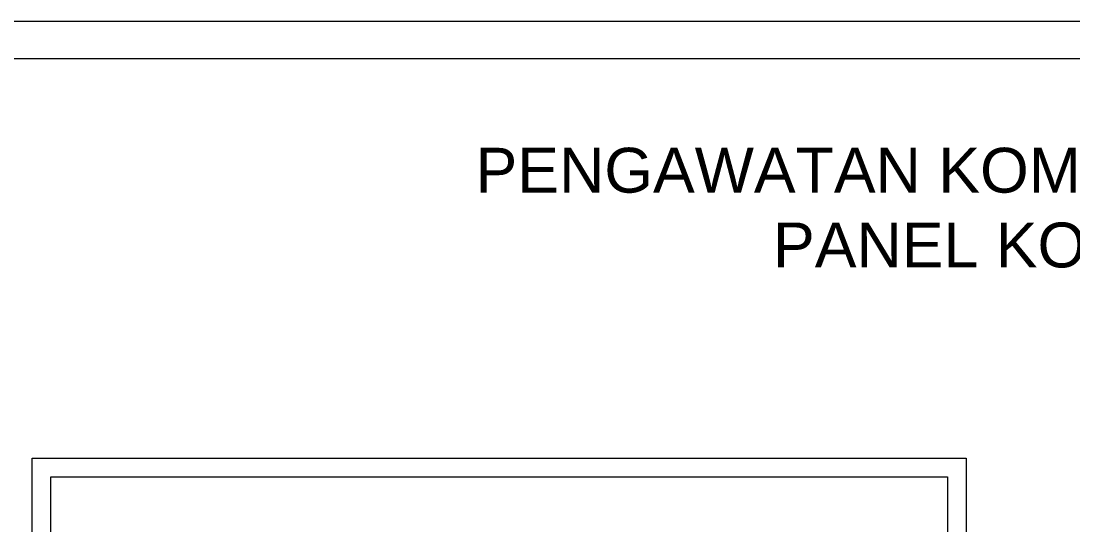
# Model space of a CAD drawing. Header units: millimetres. Extents: x 1937 to 4749, y 83 to 1608.
# Drawn here: x 2434 to 2574.8, y 609.5 to 676.9 of the extents above; entities that cross this region are included whole.
import ezdxf

# ---------------------------------------------------------------- set-up
doc = ezdxf.new("R2010")
doc.units = ezdxf.units.MM
doc.layers.get('0').update_dxf_attribs({"lineweight": 0})
doc.layers.add('Box Panel', color=7, linetype='Continuous', lineweight=0)
doc.layers.add('Text', color=7, linetype='Continuous')
doc.styles.get("Standard").update_dxf_attribs({"font": 'arial.ttf'})

msp = doc.modelspace()

# ---------------------------------------------------------------- linework, layer by layer
for points in [[(2359.829, 676.945), (2779.829, 676.945), (2779.829, 379.945), (2359.829, 379.945)], [(2364.829, 671.945), (2774.829, 671.945), (2774.829, 384.945), (2364.829, 384.945)]]:
    msp.add_lwpolyline(points, close=True)
at = {"layer": 'Box Panel'}
for points in [[(2435.522, 507.984), (2435.522, 618.484), (2560.522, 618.484), (2560.522, 491.297)], [(2438.022, 507.984), (2438.022, 615.984), (2558.022, 615.984), (2558.022, 491.297)]]:
    msp.add_lwpolyline(points, dxfattribs=at)

# ---------------------------------------------------------------- texts
at = {"layer": 'Text', "insert": (2569.829, 651.945), "char_height": 6, "attachment_point": 5}
msp.add_mtext_dynamic_manual_height_columns('PENGAWATAN KOMPONEN DAYA AC PANEL KONTROL', width=150.32938, gutter_width=1.875, heights=[31.386], dxfattribs=at)

doc.saveas('drawing.dxf')
